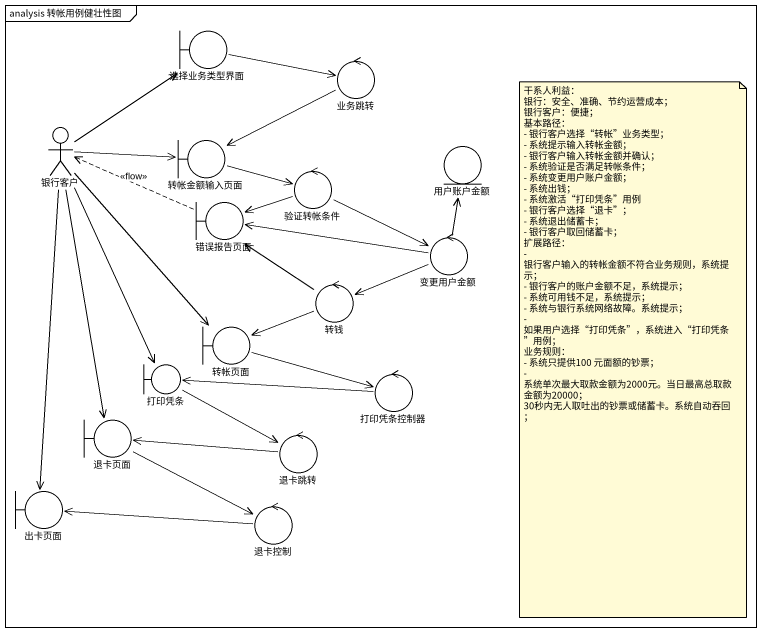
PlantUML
@startuml
mainframe analysis 转帐用例健壮性图
boundary 选择业务类型界面
control 业务跳转
actor 银行客户
boundary 转帐金额输入页面
entity 用户账户金额
control 验证转帐条件
boundary 错误报告页面
control 变更用户金额
control 转钱
boundary 转帐页面
boundary 打印凭条
control 打印凭条控制器
boundary 退卡页面
control 退卡跳转
boundary 出卡页面
control 退卡控制
选择业务类型界面 -right-> 业务跳转
业务跳转 -left-> 转帐金额输入页面
银行客户 -up-> 选择业务类型界面
银行客户 -right-> 转帐金额输入页面
银行客户 --> 转帐页面
银行客户 --> 打印凭条
银行客户 --> 退卡页面
银行客户 --> 出卡页面
转帐金额输入页面 -right-> 验证转帐条件
验证转帐条件 -left-> 错误报告页面
验证转帐条件 -right-> 变更用户金额
错误报告页面 .left.> 银行客户 : <<flow>>
变更用户金额 -up-> 用户账户金额
变更用户金额 -left-> 错误报告页面
变更用户金额 -left-> 转钱
转钱 -up-> 错误报告页面
转钱 -left-> 转帐页面
转帐页面 -right-> 打印凭条控制器
打印凭条 -right-> 退卡跳转
打印凭条控制器 -left-> 打印凭条
退卡页面 -right-> 退卡控制
退卡跳转 -left-> 退卡页面
退卡控制 -left-> 出卡页面
note as N1
  干系人利益：
  银行：安全、准确、节约运营成本；
  银行客户：便捷；
  基本路径：
  - 银行客户选择“转帐”业务类型；
  - 系统提示输入转帐金额；
  - 银行客户输入转帐金额并确认；
  - 系统验证是否满足转帐条件；
  - 系统变更用户账户金额；
  - 系统出钱；
  - 系统激活“打印凭条”用例
  - 银行客户选择“退卡”；
  - 系统退出储蓄卡；
  - 银行客户取回储蓄卡；
  扩展路径：
  - 银行客户输入的转帐金额不符合业务规则，系统提示；
  - 银行客户的账户金额不足，系统提示；
  - 系统可用钱不足，系统提示；
  - 系统与银行系统网络故障。系统提示；
  - 如果用户选择“打印凭条”，系统进入“打印凭条”用例；
  业务规则：
  - 系统只提供100 元面额的钞票；
  - 系统单次最大取款金额为2000元。当日最高总取款金额为20000；
  30秒内无人取吐出的钞票或储蓄卡。系统自动吞回；
end note
@enduml
